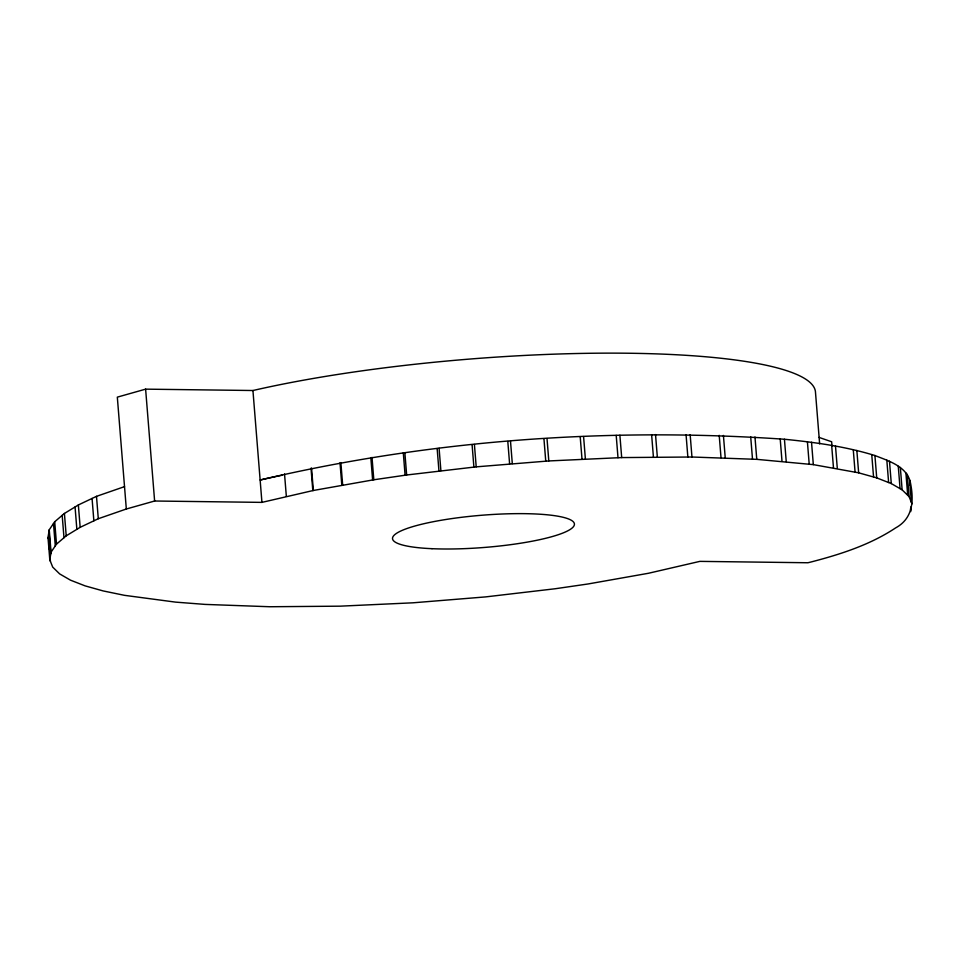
<?xml version="1.0" encoding="UTF-8"?>
<svg xmlns="http://www.w3.org/2000/svg" width="960" height="960" viewBox="0 0 960 960"><rect width="100%" height="100%" fill="white"/><g stroke="black" fill="none" stroke-linecap="round" stroke-linejoin="round"><path stroke-width="1.44" d="M282.3 475.176A342.084 60.576 -4.6 0 0 260.136 480.012C431.268 439.764 609.168 427.176 784.44 439.248C814.944 442.308 845.544 446.484 874.92 455.52C888.24 460.836 905.952 465.96 910.2 481.548C913.992 499.596 913.608 518.1 895.584 527.928C870.12 544.812 840.684 554.28 811.344 561.912L807.924 562.752L699.864 561.372L648.444 573.276L587.988 583.98L555.144 588.756L485.592 596.904L412.992 602.808L340.116 606.168L269.844 606.744L205.032 604.404L175.56 602.124L124.5 595.332L103.152 590.928L85.08 585.864L70.512 580.176L59.664 573.912L52.704 567.108L49.8 559.836L48 537.468L49.248 529.776L54.708 521.748L64.416 513.456L78.36 504.96L96.492 496.344L124.524 486.636M49.8 559.836L51.048 552.156L49.248 529.776M909.612 485.172L910.2 481.548M51.048 552.156L56.508 544.128L66.216 535.824L80.16 527.328L98.292 518.724L126.324 509.004L154.62 501.012L261.936 502.38L313.356 490.476L373.812 479.772L406.656 474.996L476.208 466.848L548.808 460.944L621.684 457.584L691.956 457.008L756.768 459.348L813.324 464.628L858.648 472.824L876.72 477.888L891.288 483.576L902.136 489.852L909.096 496.644L912 503.916M819.636 443.88L815.436 391.68A342.084 60.576 -4.6 0 0 614.124 353.136A342.084 60.576 -4.6 0 0 252.936 390.516L145.62 389.148L117.324 397.14L126.324 509.004M819.024 437.4L831.648 441.768L832.008 446.244M48 537.468L48.6 538.968M909.6 480.036L911.4 502.416M910.788 506.976L911.028 509.952M910.512 508.62L910.752 511.596M907.296 474.276L909.096 496.644M905.904 472.92L907.704 495.288M900.336 467.472L902.136 489.852M898.272 466.272L900.072 488.652M889.488 461.208L891.288 483.576M886.824 460.164L888.624 482.532M874.92 455.52L876.72 477.888M871.752 454.632L873.552 477M856.848 450.444L858.648 472.824M853.272 449.712L855.072 472.092M835.5 446.04L837.3 468.42M831.672 445.44L833.472 467.808M811.524 442.26L813.324 464.628M807.408 441.804L809.208 464.172M784.44 439.248L786.24 461.628M780.204 438.924L782.004 461.292M754.968 436.98L756.768 459.348M750.696 436.764L752.496 459.144M723.42 435.432L725.232 457.812M719.208 435.336L721.008 457.704M690.156 434.628L691.956 457.008M686.052 434.628L687.852 456.996M655.524 434.556L657.324 456.936M651.612 434.628L653.412 457.008M619.884 435.204L621.684 457.584M616.2 435.348L618 457.716M583.584 436.548L585.384 458.928M580.2 436.74L582 459.108M547.008 438.564L548.808 460.944M543.948 438.792L545.748 461.16M510.504 441.228L512.304 463.596M507.804 441.468L509.604 463.836M474.408 444.48L476.208 466.848M472.092 444.732L473.892 467.1M439.092 448.296L440.892 470.664M437.148 448.536L438.948 470.916M404.856 452.616L406.656 474.996M403.296 452.844L405.096 475.224M372.012 457.404L373.812 479.772M370.824 457.608L372.624 479.976M340.86 462.588L342.66 484.968M340.008 462.756L341.808 485.124M311.556 468.108L313.356 490.476M311.016 468.216L312.816 490.596M284.532 473.928L286.332 496.308M252.936 390.516L261.936 502.38M145.62 389.148L154.62 501.012M96.492 496.344L98.292 518.724M92.064 498.456L93.864 520.824M78.36 504.96L80.16 527.328M75.06 506.976L76.86 529.344M64.416 513.456L66.216 535.824M62.184 515.352L63.984 537.732M54.708 521.748L56.508 544.128M53.496 523.536L55.296 545.904M48.972 531.42L50.772 553.8M48.96 543.444L49.44 549.408M49.92 555.372L50.4 561.336M432 548.688A91.224 16.152 -4.6 0 0 574.14 525.516A91.224 16.152 -4.6 0 0 444.312 519.744A91.224 16.152 -4.6 0 0 432 548.688"/></g></svg>
